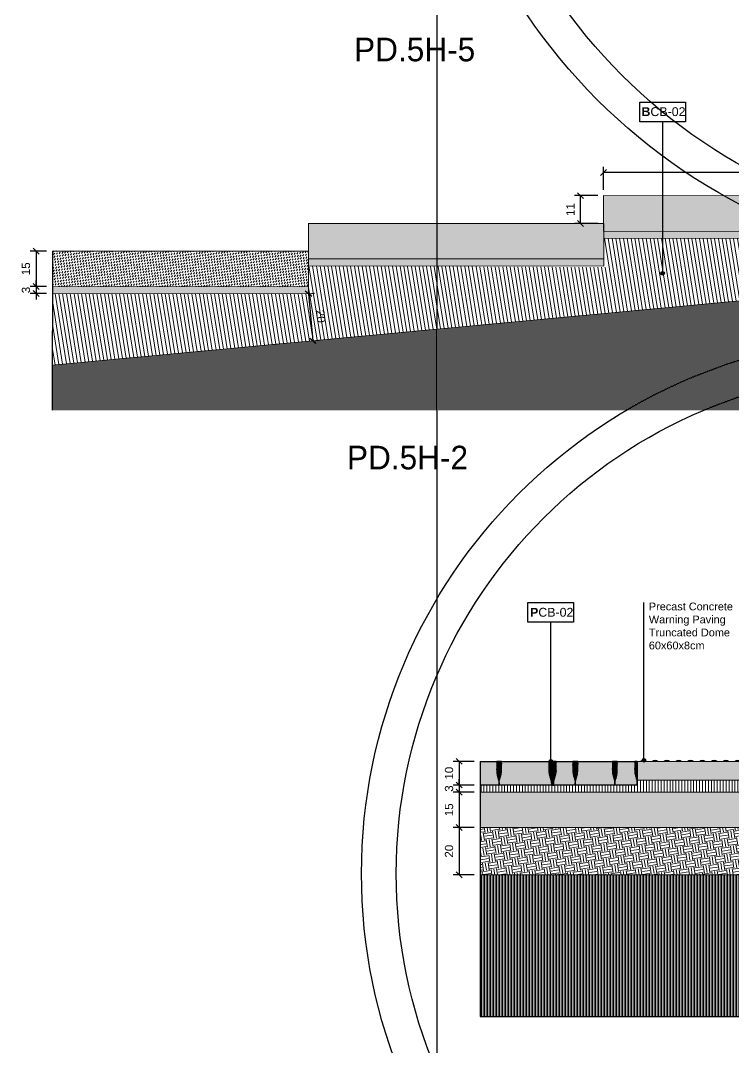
# Model space of a CAD drawing. Header units: metres. Extents: x -325 to 301, y -147 to 149.
# Drawn here: x 60.47 to 63.489, y 46.144 to 50.491 of the extents above; entities that cross this region are included whole.
import ezdxf

# ---------------------------------------------------------------- set-up
doc = ezdxf.new("R2010")
doc.units = ezdxf.units.M
doc.layers.get('Defpoints').update_dxf_attribs({"lineweight": 13})
for name, color, linetype, plot in [('-aux', 50, 'Continuous', False), ('-AUX-QAD', 5, 'Continuous', False), ('-AUX_MON', 3, 'Continuous', False)]:
    doc.layers.add(name, color=color, linetype=linetype, plot=plot)
for name, color, linetype, true_color in [('0-TX-1_25', 7, 'Continuous', 0x3f4f7f), ('3-TR-paviment fort', 7, 'Continuous', 0xd1d1d1), ('EIT_3 TR sorra', 7, 'Continuous', 0xd8ceb0)]:
    doc.layers.add(name, color=color, linetype=linetype, true_color=true_color)
for name, color, linetype, lineweight, true_color in [('03-TR-Paviment_05_Open Joint Precast Pavements', 7, 'Continuous', 5, 0xb3b3b3), ('03-TR-Paviment_08_Natural Stone Bleachers', 7, 'Continuous', 5, 0xafad9d), ('3-TR sorra granitica', 7, 'Continuous', 0, 0xf2dac9), ('3-TR tot_u', 7, 'Continuous', 5, 0x787878)]:
    doc.layers.add(name, color=color, linetype=linetype, lineweight=lineweight, true_color=true_color)
for name, color, linetype, lineweight in [('1-CM', 7, 'Continuous', 0), ('3-TR Formigó', 252, 'Continuous', 0), ('3-TR Seleccionat', 44, 'Continuous', 0), ('3-TR Tot-u', 37, 'Continuous', 0)]:
    doc.layers.add(name, color=color, linetype=linetype, lineweight=lineweight)
for name, color, linetype in [('1-L- kodolé', 7, 'Continuous'), ('1-SECCIÓ', 1, 'Continuous'), ('A-KEYPLAN_HATCH', 7, 'Continuous'), ('A_TEXT_2', 7, 'Continuous')]:
    doc.layers.add(name, color=color, linetype=linetype)
doc.styles.get("Standard").update_dxf_attribs({"font": 'arial.ttf'})
doc.styles.add('x-llegenda materials$0$ENGRAVERS', font='TT0586M.TTF')
doc.dimstyles.new('ISO-25', dxfattribs={"dimtxt": 0.1, "dimasz": 0.1, "dimexe": 0.1, "dimexo": 0.1, "dimgap": 0.1, "dimtad": 1, "dimdec": 0, "dimlfac": 100, "dimzin": 9, "dimtxsty": 'Standard', "dimblk": 'OBLIQUE', "dimcen": 0.1, "dimadec": 0, "dimazin": 0, "dimtfac": 1, "dimtdec": 0, "dimtmove": 0, "dimatfit": 3, "dimldrblk": 'OBLIQUE', "dimfxl": 1, "dimarcsym": 0})
pattern_1 = [(44.4325457, (36.2061136, -22.9618453), (0.00187572522, 0.00661871837), [0.0085328125, -0.0017065625, 0, -0.0017065625])]
pattern_2 = [(44.4325457, (36.2026128, -22.9618453), (0.00187572522, 0.00661871837), [0.0085328125, -0.0017065625, 0, -0.0017065625])]

# ---------------------------------------------------------------- blocks, each defined once
blk = doc.blocks.new('_Oblique')
at = {"color": 0, "lineweight": -2}
blk.add_line((-0.5, -0.5), (0.5, 0.5), dxfattribs=at)
blk = doc.blocks.new('*D110')
at = {"layer": '0-TX-1_25', "color": 0, "lineweight": -2, "transparency": 16777216}
for p, q in [((62.3914, 47.355), (62.3025, 47.355)), ((62.3275, 47.355), (62.3275, 47.255)), ((62.3914, 47.255), (62.3025, 47.255))]:
    blk.add_line(p, q, dxfattribs=at)
at = {"layer": 'Defpoints', "color": 0, "transparency": 16777216}
for p in [(62.4164, 47.355), (62.3275, 47.255), (62.4164, 47.255)]:
    blk.add_point(p, dxfattribs=at)
at = {"layer": '0-TX-1_25', "color": 0, "lineweight": -2, "transparency": 16777216, "xscale": 0.025, "yscale": 0.025, "zscale": 0.025}
for p, rotation in [((62.3275, 47.355), 90), ((62.3275, 47.255), 270)]:
    blk.add_blockref('_Oblique', p, dxfattribs=dict(at, rotation=rotation))
at = {"layer": '0-TX-1_25', "color": 0, "transparency": 16777216, "insert": (62.2846, 47.305), "char_height": 0.035, "attachment_point": 5, "rotation": 90}
blk.add_mtext('10', dxfattribs=at)
blk = doc.blocks.new('*D111')
at = {"layer": '0-TX-1_25', "color": 0, "lineweight": -2, "transparency": 16777216}
for p, q in [((62.3914, 47.255), (62.3025, 47.255)), ((62.3275, 47.255), (62.3275, 47.28)), ((62.3275, 47.255), (62.3275, 47.225)), ((62.3914, 47.225), (62.3025, 47.225)), ((62.3275, 47.225), (62.3275, 47.2))]:
    blk.add_line(p, q, dxfattribs=at)
at = {"layer": 'Defpoints', "color": 0, "transparency": 16777216}
for p in [(62.4164, 47.255), (62.3275, 47.225), (62.4164, 47.225)]:
    blk.add_point(p, dxfattribs=at)
at = {"layer": '0-TX-1_25', "color": 0, "lineweight": -2, "transparency": 16777216, "xscale": 0.025, "yscale": 0.025, "zscale": 0.025}
for p, rotation in [((62.3275, 47.255), 270), ((62.3275, 47.225), 90)]:
    blk.add_blockref('_Oblique', p, dxfattribs=dict(at, rotation=rotation))
at = {"layer": '0-TX-1_25', "color": 0, "transparency": 16777216, "insert": (62.2846, 47.24), "char_height": 0.035, "attachment_point": 5, "rotation": 90}
blk.add_mtext('3', dxfattribs=at)
blk = doc.blocks.new('*D112')
at = {"layer": '0-TX-1_25', "color": 0, "lineweight": -2, "transparency": 16777216}
for p, q in [((62.3914, 47.225), (62.3025, 47.225)), ((62.3275, 47.225), (62.3275, 47.075)), ((62.3914, 47.075), (62.3025, 47.075))]:
    blk.add_line(p, q, dxfattribs=at)
at = {"layer": 'Defpoints', "color": 0, "transparency": 16777216}
for p in [(62.4164, 47.225), (62.3275, 47.075), (62.4164, 47.075)]:
    blk.add_point(p, dxfattribs=at)
at = {"layer": '0-TX-1_25', "color": 0, "lineweight": -2, "transparency": 16777216, "xscale": 0.025, "yscale": 0.025, "zscale": 0.025}
for p, rotation in [((62.3275, 47.225), 90), ((62.3275, 47.075), 270)]:
    blk.add_blockref('_Oblique', p, dxfattribs=dict(at, rotation=rotation))
at = {"layer": '0-TX-1_25', "color": 0, "transparency": 16777216, "insert": (62.2846, 47.15), "char_height": 0.035, "attachment_point": 5, "rotation": 90}
blk.add_mtext('15', dxfattribs=at)
blk = doc.blocks.new('*D113')
at = {"layer": '0-TX-1_25', "color": 0, "lineweight": -2, "transparency": 16777216}
for p, q in [((62.3913, 47.075), (62.3025, 47.075)), ((62.3275, 47.075), (62.3275, 46.875)), ((62.3914, 46.875), (62.3025, 46.875))]:
    blk.add_line(p, q, dxfattribs=at)
at = {"layer": 'Defpoints', "color": 0, "transparency": 16777216}
for p in [(62.4163, 47.075), (62.3275, 46.875), (62.4164, 46.875)]:
    blk.add_point(p, dxfattribs=at)
at = {"layer": '0-TX-1_25', "color": 0, "lineweight": -2, "transparency": 16777216, "xscale": 0.025, "yscale": 0.025, "zscale": 0.025}
for p, rotation in [((62.3275, 47.075), 90), ((62.3275, 46.875), 270)]:
    blk.add_blockref('_Oblique', p, dxfattribs=dict(at, rotation=rotation))
at = {"layer": '0-TX-1_25', "color": 0, "transparency": 16777216, "insert": (62.2846, 46.975), "char_height": 0.035, "attachment_point": 5, "rotation": 90}
blk.add_mtext('20', dxfattribs=at)
blk = doc.blocks.new('POINT')
at = {"layer": '0-TX-1_25'}
h = blk.add_hatch(dxfattribs=at)
h.set_pattern_fill('ANGLE', color=256)
h.set_pattern_definition([(0, (-83.747, -12.726), (0, 6.985), [5.08, -1.905]), (90, (-83.747, -12.726), (-6.985, 4e-16), [5.08, -1.905])])
edge = h.paths.add_edge_path()
edge.add_arc((0, 0), 0.0075, 0, 360)
h = blk.add_hatch(color=256, dxfattribs=at)
h.dxf.hatch_style = 1
edge = h.paths.add_edge_path()
edge.add_arc((0, 0), 0.0075, 0, 360)
blk.add_circle((0, 0), 0.0075, dxfattribs=at)
blk = doc.blocks.new('*U1805')
at = {"layer": '3-TR-paviment fort'}
blk.add_hatch(color=256, dxfattribs=at).paths.add_polyline_path([(0.025, 0), (0.05, 0, 0.4)])
blk.add_lwpolyline([(0.025, 0), (0.05, 0)])
blk.add_arc((0.0375, -0.013125), 0.018125, 46.397181, 133.602819)
blk = doc.blocks.new('*U1806')
at = {"color": 0, "linetype": 'ByBlock', "lineweight": -2, "transparency": 16777216}
for p in [(0, 0.08), (0.05, 0.08), (0.1, 0.08), (0.15, 0.08), (0.2, 0.08), (0.25, 0.08), (0.3, 0.08), (0.35, 0.08), (0.4, 0.08), (0.45, 0.08), (0.5, 0.08), (0.55, 0.08)]:
    blk.add_blockref('*U1805', p, dxfattribs=at)
blk = doc.blocks.new('Warning Surface 600x600x80')
at = {"layer": '3-TR-paviment fort'}
blk.add_hatch(color=256, dxfattribs=at).paths.add_polyline_path([(0, 0.08), (0.6, 0.08), (0.6, 0), (0.0002, 0.0006)])
blk.add_lwpolyline([(0, 0.08), (0.6, 0.08)])
at = {"layer": '1-CM'}
blk.add_lwpolyline([(0.6, 0.08), (0, 0.08), (0, 0), (0.6, 0)], close=True, dxfattribs=at)
blk.add_blockref('*U1806', (-0.0125, 0))
blk = doc.blocks.new('hatch keyplan 2')
at = {"layer": 'A-KEYPLAN_HATCH'}
blk.add_lwpolyline([(0, 0.00548), (0.01287, 0.00548), (0.01287, 0), (0, 0)], close=True, dxfattribs=at)
blk = doc.blocks.new('hatch keyplan')
at = {"layer": 'A-KEYPLAN_HATCH'}
blk.add_blockref('hatch keyplan 2', (1.43058, 0.85215), dxfattribs=at)
blk = doc.blocks.new('PCB03')
at = {"layer": 'A-KEYPLAN_HATCH'}
blk.add_blockref('hatch keyplan', (-1.42958, -0.85215), dxfattribs=at)
at = {"layer": 'A_TEXT_2', "insert": (0.0002, 0.00399), "char_height": 0.0025, "attachment_point": 1}
blk.add_mtext_dynamic_manual_height_columns('\\pi0.00139;{\\fArial|b1|i0|c0|p34;P}CB-02', width=0.0145619, gutter_width=0.015, heights=[0], dxfattribs=at)
blk = doc.blocks.new('*D1836')
at = {"layer": '0-TX-1_25', "color": 0, "lineweight": -2, "transparency": 16777216}
for p, q in [((62.9388, 49.7744), (62.9388, 49.8721)), ((64.1888, 49.7737), (64.1888, 49.8721)), ((64.1888, 49.8471), (62.9388, 49.8471))]:
    blk.add_line(p, q, dxfattribs=at)
at = {"layer": 'Defpoints', "color": 0, "transparency": 16777216}
for p in [(62.9388, 49.8471), (62.9388, 49.7494), (64.1888, 49.7487)]:
    blk.add_point(p, dxfattribs=at)
at = {"layer": '0-TX-1_25', "color": 0, "lineweight": -2, "transparency": 16777216, "xscale": 0.025, "yscale": 0.025, "zscale": 0.025, "rotation": 180}
blk.add_blockref('_Oblique', (62.9388, 49.8471), dxfattribs=at)
at = {"layer": '0-TX-1_25', "color": 0, "lineweight": -2, "transparency": 16777216, "xscale": 0.025, "yscale": 0.025, "zscale": 0.025}
blk.add_blockref('_Oblique', (64.1888, 49.8471), dxfattribs=at)
at = {"layer": '0-TX-1_25', "color": 0, "transparency": 16777216, "insert": (63.5638, 49.8899), "char_height": 0.035, "attachment_point": 5}
blk.add_mtext('125', dxfattribs=at)
blk = doc.blocks.new('*D1837')
at = {"layer": '0-TX-1_25', "color": 0, "lineweight": -2, "transparency": 16777216}
for p, q in [((62.9139, 49.7494), (62.8159, 49.7494)), ((62.8409, 49.6314), (62.8409, 49.7494)), ((62.9138, 49.6314), (62.8159, 49.6314))]:
    blk.add_line(p, q, dxfattribs=at)
at = {"layer": 'Defpoints', "color": 0, "transparency": 16777216}
for p in [(62.8409, 49.7494), (62.9389, 49.7494), (62.9388, 49.6314)]:
    blk.add_point(p, dxfattribs=at)
at = {"layer": '0-TX-1_25', "color": 0, "lineweight": -2, "transparency": 16777216, "xscale": 0.025, "yscale": 0.025, "zscale": 0.025}
for p, rotation in [((62.8409, 49.7494), 90), ((62.8409, 49.6314), 270)]:
    blk.add_blockref('_Oblique', p, dxfattribs=dict(at, rotation=rotation))
at = {"layer": '0-TX-1_25', "color": 0, "transparency": 16777216, "insert": (62.7983, 49.6904), "char_height": 0.035, "attachment_point": 5, "rotation": 90}
blk.add_mtext('11', dxfattribs=at)
blk = doc.blocks.new('B-CB02')
at = {"layer": 'A-KEYPLAN_HATCH'}
blk.add_blockref('hatch keyplan', (-1.43058, -0.85215), dxfattribs=at)
at = {"layer": 'A_TEXT_2', "insert": (-0.0008, 0.00409), "char_height": 0.0025, "attachment_point": 1}
blk.add_mtext_dynamic_manual_height_columns('\\pi0.00129;{\\fArial|b1|i0|c0|p34;B}CB-02', width=0.0145619, gutter_width=0.015, heights=[0], dxfattribs=at)
blk = doc.blocks.new('*D1838')
at = {"layer": '0-TX-1_25', "color": 0, "lineweight": -2, "transparency": 16777216}
for p, q in [((60.5802, 49.5149), (60.5112, 49.5149)), ((60.5362, 49.5149), (60.5362, 49.365)), ((60.5802, 49.365), (60.5112, 49.365))]:
    blk.add_line(p, q, dxfattribs=at)
at = {"layer": 'Defpoints', "color": 0, "transparency": 16777216}
for p in [(60.6052, 49.5149), (60.5362, 49.365), (60.6052, 49.365)]:
    blk.add_point(p, dxfattribs=at)
at = {"layer": '0-TX-1_25', "color": 0, "lineweight": -2, "transparency": 16777216, "xscale": 0.025, "yscale": 0.025, "zscale": 0.025}
for p, rotation in [((60.5362, 49.5149), 90), ((60.5362, 49.365), 270)]:
    blk.add_blockref('_Oblique', p, dxfattribs=dict(at, rotation=rotation))
at = {"layer": '0-TX-1_25', "color": 0, "transparency": 16777216, "insert": (60.4933, 49.4399), "char_height": 0.035, "attachment_point": 5, "rotation": 90}
blk.add_mtext('15', dxfattribs=at)
blk = doc.blocks.new('*D1839')
at = {"layer": '0-TX-1_25', "color": 0, "lineweight": -2, "transparency": 16777216}
for p, q in [((60.5362, 49.365), (60.5362, 49.39)), ((60.5801, 49.365), (60.5112, 49.365)), ((60.5801, 49.3349), (60.5112, 49.3349)), ((60.5362, 49.365), (60.5362, 49.3349)), ((60.5362, 49.3349), (60.5362, 49.3099))]:
    blk.add_line(p, q, dxfattribs=at)
at = {"layer": 'Defpoints', "color": 0, "transparency": 16777216}
for p in [(60.5362, 49.3349), (60.6051, 49.365), (60.6051, 49.3349)]:
    blk.add_point(p, dxfattribs=at)
at = {"layer": '0-TX-1_25', "color": 0, "lineweight": -2, "transparency": 16777216, "xscale": 0.025, "yscale": 0.025, "zscale": 0.025}
for p, rotation in [((60.5362, 49.365), 270), ((60.5362, 49.3349), 90)]:
    blk.add_blockref('_Oblique', p, dxfattribs=dict(at, rotation=rotation))
at = {"layer": '0-TX-1_25', "color": 0, "transparency": 16777216, "insert": (60.4933, 49.3499), "char_height": 0.035, "attachment_point": 5, "rotation": 90}
blk.add_mtext('3', dxfattribs=at)
blk = doc.blocks.new('*D1840')
at = {"layer": '0-TX-1_25', "color": 0, "lineweight": -2, "transparency": 16777216}
for p, q in [((61.6895, 49.3342), (61.7144, 49.3365)), ((61.6895, 49.3342), (61.7081, 49.1354)), ((61.7081, 49.1354), (61.733, 49.1377))]:
    blk.add_line(p, q, dxfattribs=at)
at = {"layer": 'Defpoints', "color": 0, "transparency": 16777216}
for p in [(61.6895, 49.3342), (61.7081, 49.1354), (61.7081, 49.1354)]:
    blk.add_point(p, dxfattribs=at)
at = {"layer": '0-TX-1_25', "color": 0, "lineweight": -2, "transparency": 16777216, "xscale": 0.025, "yscale": 0.025, "zscale": 0.025}
for p, rotation in [((61.6895, 49.3342), 95.3424236068961), ((61.7081, 49.1354), 275.3424236068961)]:
    blk.add_blockref('_Oblique', p, dxfattribs=dict(at, rotation=rotation))
at = {"layer": '0-TX-1_25', "color": 0, "transparency": 16777216, "insert": (61.7415, 49.2388), "char_height": 0.035, "attachment_point": 5, "rotation": 275.3424}
blk.add_mtext('20', dxfattribs=at)
blk = doc.blocks.new('*D2911')
at = {"layer": '0-TX-1_25', "color": 0, "lineweight": -2, "transparency": 16777216}
blk.add_arc((62.1992, 46.2756), 2.9719, 0, 18.0107, dxfattribs=at)
at = {"layer": 'Defpoints', "color": 0, "transparency": 16777216}
for p in [(65.4164, 47.3216), (64.1817, 46.9202), (65.1549, 46.5864), (62.4164, 46.2756), (65.4164, 46.2756)]:
    blk.add_point(p, dxfattribs=at)
at = {"layer": '0-TX-1_25', "color": 0, "lineweight": -2, "transparency": 16777216, "xscale": 0.025, "yscale": 0.025, "zscale": 0.025}
for p, rotation in [((65.0255, 47.1945), 108.0107112176412), ((65.1712, 46.2756), 270.0000000000001)]:
    blk.add_blockref('_Oblique', p, dxfattribs=dict(at, rotation=rotation))
at = {"layer": '0-TX-1_25', "color": 0, "transparency": 16777216, "insert": (65.1769, 46.7475), "char_height": 0.035, "attachment_point": 5, "rotation": 279.0054}
blk.add_mtext('18°', dxfattribs=at)

msp = doc.modelspace()

# ---------------------------------------------------------------- hatches: boundary and pattern name
at = {"layer": '03-TR-Paviment_05_Open Joint Precast Pavements'}
h = msp.add_hatch(color=256, dxfattribs=at)
h.dxf.hatch_style = 1
edge = h.paths.add_edge_path()
edge.add_line((62.4164, 47.355), (62.4164, 47.255))
edge.add_line((62.4164, 47.255), (62.4963, 47.255))
edge.add_line((62.4963, 47.255), (62.4963, 47.2632))
edge.add_arc((62.4479, 47.2632), 0.0484, 360, 375.999)
edge.add_line((62.4945, 47.2766), (62.4885, 47.2973))
edge.add_arc((62.5434, 47.313), 0.0571, 180, 195.999, ccw=False)
edge.add_line((62.4863, 47.313), (62.4863, 47.3542))
edge.add_line((62.4863, 47.3542), (62.4855, 47.3542))
edge.add_line((62.4855, 47.3542), (62.4855, 47.355))
edge.add_line((62.4855, 47.355), (62.4164, 47.355))
h = msp.add_hatch(color=256, dxfattribs=at)
h.dxf.hatch_style = 1
edge = h.paths.add_edge_path()
edge.add_line((62.4963, 47.255), (62.4963, 47.2632))
edge.add_arc((62.5447, 47.2632), 0.0484, 164.001, 180, ccw=False)
edge.add_line((62.4982, 47.2766), (62.5042, 47.2973))
edge.add_arc((62.4492, 47.313), 0.0571, 344.001, 360)
edge.add_line((62.5064, 47.313), (62.5064, 47.3542))
edge.add_line((62.5064, 47.3542), (62.5072, 47.3542))
edge.add_line((62.5072, 47.3542), (62.5072, 47.355))
edge.add_line((62.5072, 47.355), (62.7067, 47.355))
edge.add_line((62.7067, 47.355), (62.7067, 47.3542))
edge.add_line((62.7067, 47.3542), (62.7075, 47.3542))
edge.add_line((62.7075, 47.3542), (62.7075, 47.313))
edge.add_arc((62.7647, 47.313), 0.0571, 180, 195.999)
edge.add_line((62.7097, 47.2973), (62.7157, 47.2766))
edge.add_arc((62.6692, 47.2632), 0.0484, 0, 15.999, ccw=False)
edge.add_line((62.7176, 47.2632), (62.7176, 47.255))
edge.add_line((62.7176, 47.255), (62.4963, 47.255))
h = msp.add_hatch(color=256, dxfattribs=at)
h.dxf.hatch_style = 1
edge = h.paths.add_edge_path()
edge.add_line((62.7241, 47.255), (62.7241, 47.2632))
edge.add_arc((62.7725, 47.2632), 0.0484, 164.001, 180, ccw=False)
edge.add_line((62.7259, 47.2766), (62.7319, 47.2973))
edge.add_arc((62.677, 47.313), 0.0571, 344.001, 360)
edge.add_line((62.7341, 47.313), (62.7341, 47.3542))
edge.add_line((62.7341, 47.3542), (62.7349, 47.3542))
edge.add_line((62.7349, 47.3542), (62.7349, 47.355))
edge.add_line((62.7349, 47.355), (62.8082, 47.355))
edge.add_line((62.8082, 47.355), (62.8082, 47.3542))
edge.add_line((62.8082, 47.3542), (62.809, 47.3542))
edge.add_line((62.809, 47.3542), (62.809, 47.313))
edge.add_arc((62.8661, 47.313), 0.0571, 180, 195.999)
edge.add_line((62.8112, 47.2973), (62.8172, 47.2766))
edge.add_arc((62.7706, 47.2632), 0.0484, 0, 15.999, ccw=False)
edge.add_line((62.819, 47.2632), (62.819, 47.255))
edge.add_line((62.819, 47.255), (62.7241, 47.255))
h = msp.add_hatch(color=256, dxfattribs=at)
h.dxf.hatch_style = 1
edge = h.paths.add_edge_path()
edge.add_line((62.819, 47.255), (62.819, 47.2632))
edge.add_arc((62.8674, 47.2632), 0.0484, 164.001, 180, ccw=False)
edge.add_line((62.8209, 47.2766), (62.8269, 47.2973))
edge.add_arc((62.7719, 47.313), 0.0571, 344.001, 360)
edge.add_line((62.8291, 47.313), (62.8291, 47.3542))
edge.add_line((62.8291, 47.3542), (62.8299, 47.3542))
edge.add_line((62.8299, 47.3542), (62.8299, 47.355))
edge.add_line((62.8299, 47.355), (62.9757, 47.355))
edge.add_line((62.9757, 47.355), (62.9757, 47.3542))
edge.add_line((62.9757, 47.3542), (62.9765, 47.3542))
edge.add_line((62.9765, 47.3542), (62.9765, 47.313))
edge.add_arc((63.0336, 47.313), 0.0571, 180, 195.999)
edge.add_line((62.9787, 47.2973), (62.9846, 47.2766))
edge.add_arc((62.9381, 47.2632), 0.0484, 0, 15.999, ccw=False)
edge.add_line((62.9865, 47.2632), (62.9865, 47.255))
edge.add_line((62.9865, 47.255), (62.819, 47.255))
h = msp.add_hatch(color=256, dxfattribs=at)
h.dxf.hatch_style = 1
edge = h.paths.add_edge_path()
edge.add_line((62.9865, 47.255), (62.9865, 47.2632))
edge.add_arc((63.0349, 47.2632), 0.0484, 164.001, 180, ccw=False)
edge.add_line((62.9884, 47.2766), (62.9943, 47.2973))
edge.add_arc((62.9394, 47.313), 0.0571, 344.001, 360)
edge.add_line((62.9966, 47.313), (62.9966, 47.3542))
edge.add_line((62.9966, 47.3542), (62.9974, 47.3542))
edge.add_line((62.9974, 47.3542), (62.9974, 47.355))
edge.add_line((62.9974, 47.355), (63.0707, 47.355))
edge.add_line((63.0707, 47.355), (63.0707, 47.3542))
edge.add_line((63.0707, 47.3542), (63.0714, 47.3542))
edge.add_line((63.0714, 47.3542), (63.0714, 47.313))
edge.add_arc((63.1286, 47.313), 0.0571, 180, 195.999)
edge.add_line((63.0737, 47.2973), (63.0796, 47.2766))
edge.add_arc((63.0331, 47.2632), 0.0484, 0, 15.999, ccw=False)
edge.add_line((63.0815, 47.2632), (63.0815, 47.255))
edge.add_line((63.0815, 47.255), (62.9865, 47.255))
at = {"layer": '03-TR-Paviment_08_Natural Stone Bleachers'}
h = msp.add_hatch(dxfattribs=at)
h.set_pattern_fill('DASH', color=256, scale=0.002611, angle=232.9941, style=0, double=1)
h.set_pattern_definition([(232.994051, (-88.9253995, -75.419237), (0.00163032692, -0.01160912496), [0.0082894435, -0.0082894435])])
h.paths.add_polyline_path([(64.1887, 49.5981), (64.1881, 49.7484), (62.9389, 49.7497), (62.939, 49.599)])
h = msp.add_hatch(dxfattribs=at)
h.set_pattern_fill('DASH', color=256, scale=0.002611, angle=232.9941, style=0, double=1)
h.set_pattern_definition([(232.994051, (-90.174652, -75.53606), (0.00163032692, -0.01160912496), [0.0082894435, -0.0082894435])])
h.paths.add_polyline_path([(62.9395, 49.4813), (62.9388, 49.6316), (61.6896, 49.6328), (61.6898, 49.4821)])
h = msp.add_hatch(dxfattribs=at)
h.set_pattern_fill('DASH', color=256, scale=0.002611, angle=232.9941, style=0, double=1)
h.set_pattern_definition([(232.994051, (-91.423904, -75.653302), (0.00163032692, -0.01160912496), [0.0082894435, -0.0082894435])])
h.paths.add_polyline_path([(60.6052, 49.5154), (60.6051, 49.3648), (61.6902, 49.364), (61.6896, 49.5143)])
at = {"layer": '3-TR Formigó'}
h = msp.add_hatch(dxfattribs=at)
h.set_pattern_fill('ANSI31', color=256, scale=0.005, angle=-125.8248, style=0)
h.set_pattern_definition([(279.175244, (-0.9, 0), (0.0156718834, 0.0025313427), [])])
h.paths.add_polyline_path([(60.6051, 49.3349), (60.6049, 49.0323), (63.8478, 49.3355), (64.188, 49.3355), (64.188, 48.9855), (65.4397, 48.9855), (65.4398, 49.6855), (64.1888, 49.6858), (64.1887, 49.5683), (62.9395, 49.569), (62.9464, 49.4465), (61.6895, 49.4521), (61.6895, 49.3342)])
at = {"layer": '3-TR Seleccionat'}
h = msp.add_hatch(dxfattribs=at)
h.set_pattern_fill('ANSI31', color=256, scale=0.002, angle=45, style=0)
h.set_pattern_definition([(90, (60.412147, 58.443207), (-0.00635, 1e-18), [])])
h.paths.add_polyline_path([(67.6034, 49.3859), (65.4397, 49.3859), (65.4397, 48.9855), (64.188, 48.9855), (64.188, 49.3355), (63.8478, 49.3355), (60.6049, 49.0323), (60.6048, 48.8409), (67.6034, 48.8409)])
h = msp.add_hatch(dxfattribs=at)
h.set_pattern_fill('ANSI31', color=256, scale=0.002, angle=225, style=0)
h.set_pattern_definition([(270, (-136.402829, -0.4583295), (0.00635, -2e-18), [])])
h.paths.add_polyline_path([(65.4164, 47.3216), (64.1817, 46.9202), (64.1817, 46.3789), (63.681, 46.3789), (63.6824, 46.8749), (62.4194, 46.8749), (62.4164, 46.2756), (65.4164, 46.275)])
at = {"layer": '3-TR sorra granitica'}
h = msp.add_hatch(dxfattribs=at)
h.set_pattern_fill('LINE', color=256, scale=0.1, angle=54.3535, style=0)
h.set_pattern_definition([(90, (90.194918, 255.410664), (-0.0125, -5e-12), [])])
h.paths.add_polyline_path([(63.6828, 47.2678), (63.6786, 47.225), (62.4163, 47.225), (62.4163, 47.255), (63.0815, 47.255), (63.0817, 47.275), (63.6817, 47.275)])
at = {"layer": '3-TR Tot-u'}
h = msp.add_hatch(dxfattribs=at)
h.set_pattern_fill('EARTH', color=256, scale=0.005, angle=-80.8248)
h.set_pattern_definition([(279.175244, (-5.582775, -5.324393), (0.036406452, -0.026281081), [0.03175, -0.03175]), (279.175244, (-5.57102, -5.322495), (0.036406452, -0.026281081), [0.03175, -0.03175]), (279.175244, (-5.559267, -5.320596), (0.036406452, -0.026281081), [0.03175, -0.03175]), (9.175244, (-5.554716, -5.32388), (0.026281081, 0.036406452), [0.03175, -0.03175]), (9.175244, (-5.552817, -5.335635), (0.026281081, 0.036406452), [0.03175, -0.03175]), (9.175244, (-5.55092, -5.34739), (0.026281081, 0.036406452), [0.03175, -0.03175])])
h.paths.add_polyline_path([(62.4195, 47.0749), (63.6817, 47.0749), (63.6817, 46.8749), (62.4164, 46.8749)])
at = {"layer": '3-TR tot_u'}
h = msp.add_hatch(dxfattribs=at)
h.set_pattern_fill('AR-CONC', color=256, scale=0.0002, angle=90.2664)
h.set_pattern_definition([(140.2664143104, (269984.931893, -738410.630217), (0.0030183585511, 0.0364513625844), [0.00381, -0.04191]), (85.2664143104, (269984.931893, -738410.630217), (-0.0381781810675, -0.0072262829332), [0.003048, -0.033528116834]), (190.7178590104, (269984.932144, -738410.62718), (-0.0351598209585, 0.0292250795622), [0.00323800176, -0.03561804892]), (136.4506143104, (269984.921733, -738410.630265), (0.0081562825582, 0.0542543196878), [0.005715, -0.062865]), (186.9019719204, (269984.922413, -738410.625743), (-0.049705465848, 0.047250217616), [0.004857004628, -0.053427121632]), (81.45056548, (269984.921733, -738410.630265), (-0.0497054658455, 0.0472502176188), [0.004571993414, -0.050291946384]), (111.2664143104, (269984.92425, -738410.625173), (0.0203118235131, 0.0304176527954), [0.00381, -0.04191]), (56.2664143104, (269984.92425, -738410.625173), (-0.0368946682902, 0.0121889849718), [0.003048, -0.033528]), (161.7178593104, (269984.925942, -738410.622638), (-0.016582844967, 0.0426066376987), [0.00323800176, -0.03561798752]), (127.7664143104, (269984.931893, -738410.630217), (-0.0169136972324, 0.00053908133522), [0, -0.0331216, 0, -0.034036, 0, -0.033655]), (97.7664143104, (269984.931893, -738410.630217), (-0.02009803784808, 0.0132706243038), [0, -0.0194056, 0, -0.0323596, 0, -0.012827]), (57.7664143104, (269984.931946, -738410.641546), (0.00101964285024, 0.02712315336895), [0, -0.0127, 0, -0.039624, 0, -0.052578]), (47.7664143104, (269984.93197, -738410.646626), (-0.0052229971542, 0.0296018704426), [0, -0.01651, 0, -0.0263144, 0, -0.037338])])
h.paths.add_polyline_path([(63.6785, 47.2238), (63.6817, 47.0749), (62.4164, 47.0749), (62.4163, 47.225)])
at = {"layer": 'EIT_3 TR sorra'}
h = msp.add_hatch(dxfattribs=at)
h.set_pattern_fill('ANSI36', color=256, scale=0.002552, angle=-0.5675, style=0, double=1)
h.set_pattern_definition([(44.43255, (60.264434, 53.6439675), (0.004452031, 0.015709518), [0.020252618, -0.004050524, 0, -0.004050524])])
h.paths.add_polyline_path([(64.1888, 49.5683), (64.1887, 49.5983), (62.9388, 49.599), (62.9385, 49.569)])
h = msp.add_hatch(dxfattribs=at)
h.set_pattern_fill('ANSI36', color=256, scale=0.002552, angle=-0.5675, style=0, double=1)
h.set_pattern_definition([(44.43255, (59.0151815, 53.527145), (0.004452031, 0.015709518), [0.020252618, -0.004050524, 0, -0.004050524])])
h.paths.add_polyline_path([(62.9395, 49.4514), (62.9395, 49.4814), (61.6895, 49.4822), (61.6892, 49.4522)])
h = msp.add_hatch(dxfattribs=at)
h.set_pattern_fill('ANSI36', color=256, scale=0.002552, angle=-0.5675, style=0, double=1)
h.set_pattern_definition([(44.43255, (57.765929, 53.409902), (0.004452031, 0.015709518), [0.020252618, -0.004050524, 0, -0.004050524])])
h.paths.add_polyline_path([(60.6051, 49.3649), (60.6051, 49.3349), (61.6903, 49.3342), (61.6902, 49.3642)])
h = msp.add_hatch(dxfattribs=at)
h.set_pattern_fill('ANSI36', color=256, scale=0.001075, angle=-0.5675, style=0, double=1)
h.set_pattern_definition(pattern_1)
edge = h.paths.add_edge_path()
edge.add_line((62.4963, 47.255), (62.4963, 47.2632))
edge.add_arc((62.5447, 47.2632), 0.0484, 164.001, 180, ccw=False)
edge.add_line((62.4982, 47.2766), (62.5042, 47.2973))
edge.add_arc((62.4492, 47.313), 0.0571, 344.001, 360)
edge.add_line((62.5064, 47.313), (62.5064, 47.3542))
edge.add_line((62.5064, 47.3542), (62.4863, 47.3542))
edge.add_line((62.4863, 47.3542), (62.4863, 47.313))
edge.add_arc((62.5434, 47.313), 0.0571, 180, 195.999)
edge.add_line((62.4885, 47.2973), (62.4945, 47.2766))
edge.add_arc((62.4479, 47.2632), 0.0484, 0, 15.999, ccw=False)
edge.add_line((62.4963, 47.2632), (62.4963, 47.255))
h = msp.add_hatch(dxfattribs=at)
h.set_pattern_fill('ANSI36', color=256, scale=0.001075, angle=-0.5675, style=0, double=1)
h.set_pattern_definition(pattern_1)
edge = h.paths.add_edge_path()
edge.add_line((62.7176, 47.255), (62.7276, 47.255))
edge.add_line((62.7276, 47.255), (62.7276, 47.2632))
edge.add_arc((62.776, 47.2632), 0.0484, 164.001, 180, ccw=False)
edge.add_line((62.7294, 47.2766), (62.7354, 47.2973))
edge.add_arc((62.6805, 47.313), 0.0571, 344.001, 360)
edge.add_line((62.7376, 47.313), (62.7376, 47.3542))
edge.add_line((62.7376, 47.3542), (62.7075, 47.3542))
edge.add_line((62.7075, 47.3542), (62.7075, 47.313))
edge.add_arc((62.7647, 47.313), 0.0571, 180, 195.999)
edge.add_line((62.7097, 47.2973), (62.7157, 47.2766))
edge.add_arc((62.6692, 47.2632), 0.0484, 0, 15.999, ccw=False)
edge.add_line((62.7176, 47.2632), (62.7176, 47.255))
edge.add_line((62.7176, 47.255), (62.7276, 47.255))
h = msp.add_hatch(dxfattribs=at)
h.set_pattern_fill('ANSI36', color=256, scale=0.001075, angle=-0.5675, style=0, double=1)
h.set_pattern_definition(pattern_2)
edge = h.paths.add_edge_path()
edge.add_line((62.819, 47.255), (62.819, 47.2632))
edge.add_arc((62.8674, 47.2632), 0.0484, 164.001, 180, ccw=False)
edge.add_line((62.8209, 47.2766), (62.8269, 47.2973))
edge.add_arc((62.7719, 47.313), 0.0571, 344.001, 360)
edge.add_line((62.8291, 47.313), (62.8291, 47.3542))
edge.add_line((62.8291, 47.3542), (62.809, 47.3542))
edge.add_line((62.809, 47.3542), (62.809, 47.313))
edge.add_arc((62.8661, 47.313), 0.0571, 180, 195.999)
edge.add_line((62.8112, 47.2973), (62.8172, 47.2766))
edge.add_arc((62.7706, 47.2632), 0.0484, 0, 15.999, ccw=False)
edge.add_line((62.819, 47.2632), (62.819, 47.255))
h = msp.add_hatch(dxfattribs=at)
h.set_pattern_fill('ANSI36', color=256, scale=0.001075, angle=-0.5675, style=0, double=1)
h.set_pattern_definition(pattern_2)
edge = h.paths.add_edge_path()
edge.add_line((62.9865, 47.255), (62.9865, 47.2632))
edge.add_arc((63.0349, 47.2632), 0.0484, 164.001, 180, ccw=False)
edge.add_line((62.9884, 47.2766), (62.9943, 47.2973))
edge.add_arc((62.9394, 47.313), 0.0571, 344.001, 360)
edge.add_line((62.9966, 47.313), (62.9966, 47.3542))
edge.add_line((62.9966, 47.3542), (62.9765, 47.3542))
edge.add_line((62.9765, 47.3542), (62.9765, 47.313))
edge.add_arc((63.0336, 47.313), 0.0571, 180, 195.999)
edge.add_line((62.9787, 47.2973), (62.9846, 47.2766))
edge.add_arc((62.9381, 47.2632), 0.0484, 0, 15.999, ccw=False)
edge.add_line((62.9865, 47.2632), (62.9865, 47.255))
h = msp.add_hatch(dxfattribs=at)
h.set_pattern_fill('ANSI36', color=256, scale=0.001075, angle=-0.5675, style=0, double=1)
h.set_pattern_definition([(44.4325457, (36.297576, -22.9618453), (0.00187572522, 0.00661871837), [0.0085328125, -0.0017065625, 0, -0.0017065625])])
edge = h.paths.add_edge_path()
edge.add_line((63.0815, 47.255), (63.0815, 47.2632))
edge.add_arc((63.0224, 47.2707), 0.0595, 352.7483, 365.6197)
edge.add_line((63.0817, 47.2766), (63.0817, 47.2973))
edge.add_line((63.0817, 47.2973), (63.0817, 47.313))
edge.add_line((63.0817, 47.313), (63.0815, 47.3542))
edge.add_line((63.0815, 47.3542), (63.0714, 47.3542))
edge.add_line((63.0714, 47.3542), (63.0714, 47.313))
edge.add_arc((63.1286, 47.313), 0.0571, 180, 195.999)
edge.add_line((63.0737, 47.2973), (63.0796, 47.2766))
edge.add_arc((63.0331, 47.2632), 0.0484, 0, 15.999, ccw=False)
edge.add_line((63.0815, 47.2632), (63.0815, 47.255))

# ---------------------------------------------------------------- linework, layer by layer
at = {"layer": '-aux'}
for points in [[(62.2345, 3.4567), (62.2345, 133.4567)], [(62.4164, 46.2756), (65.4164, 46.2756)]]:
    msp.add_lwpolyline(points, dxfattribs=at)
for points in [[(62.4963, 47.255), (62.4963, 47.255), (62.4963, 47.2632, -0.069923), (62.4982, 47.2766), (62.5042, 47.2973, 0.069923), (62.5064, 47.313), (62.5064, 47.3542), (62.4863, 47.3542), (62.4863, 47.313, 0.069923), (62.4885, 47.2973), (62.4945, 47.2766, -0.069923), (62.4963, 47.2632), (62.4963, 47.255), (62.4963, 47.255)], [(62.7176, 47.255), (62.7276, 47.255), (62.7276, 47.2632, -0.069923), (62.7294, 47.2766), (62.7354, 47.2973, 0.069923), (62.7376, 47.313), (62.7376, 47.3542), (62.7075, 47.3542), (62.7075, 47.313, 0.069923), (62.7097, 47.2973), (62.7157, 47.2766, -0.069923), (62.7176, 47.2632), (62.7176, 47.255), (62.7276, 47.255)], [(62.819, 47.255), (62.819, 47.255), (62.819, 47.2632, -0.069923), (62.8209, 47.2766), (62.8269, 47.2973, 0.069923), (62.8291, 47.313), (62.8291, 47.3542), (62.809, 47.3542), (62.809, 47.313, 0.069923), (62.8112, 47.2973), (62.8172, 47.2766, -0.069923), (62.819, 47.2632), (62.819, 47.255), (62.819, 47.255)], [(62.9865, 47.255), (62.9865, 47.255), (62.9865, 47.2632, -0.069923), (62.9884, 47.2766), (62.9943, 47.2973, 0.069923), (62.9966, 47.313), (62.9966, 47.3542), (62.9765, 47.3542), (62.9765, 47.313, 0.069923), (62.9787, 47.2973), (62.9846, 47.2766, -0.069923), (62.9865, 47.2632), (62.9865, 47.255), (62.9865, 47.255)], [(63.0815, 47.255), (63.0815, 47.255), (63.0815, 47.2632, 0.056221), (63.0817, 47.2766), (63.0817, 47.2973), (63.0817, 47.313), (63.0815, 47.3542), (63.0714, 47.3542), (63.0714, 47.313, 0.069923), (63.0737, 47.2973), (63.0796, 47.2766, -0.069923), (63.0815, 47.2632), (63.0815, 47.255), (63.0815, 47.255)]]:
    msp.add_lwpolyline(points, format="xyb", dxfattribs=at)
at = {"layer": '-AUX-QAD'}
for radius in [2.4595, 2.3124]:
    msp.add_circle((64.6512, 51.8945), radius, dxfattribs=at)
at = {"layer": '-AUX_MON'}
for radius in [2.2751, 2.1279]:
    msp.add_circle((64.189, 46.88), radius, dxfattribs=at)
at = {"layer": '0-TX-1_25'}
for points in [[(63.1885, 50.0624), (63.1885, 49.4208)], [(63.1096, 47.355), (63.1096, 48.0271)], [(62.7152, 47.355), (62.7152, 47.9449)]]:
    msp.add_lwpolyline(points, dxfattribs=at)
at = {"layer": '1-CM'}
for p, q in [((63.6786, 47.225), (62.4163, 47.225)), ((62.4164, 47.0749), (63.6817, 47.0749)), ((62.4164, 46.8749), (63.6817, 46.8749))]:
    msp.add_line(p, q, dxfattribs=at)
for points in [[(64.1887, 49.5981), (62.939, 49.5992), (62.9388, 49.7494)], [(64.1888, 49.7487), (62.9388, 49.7494)], [(62.9395, 49.4813), (61.6898, 49.4824), (61.6896, 49.6326)], [(61.6896, 49.6322), (62.9388, 49.6314)], [(62.9388, 49.599), (64.188, 49.5983)], [(64.1887, 49.5981), (62.939, 49.5992)], [(62.9395, 49.6316), (62.9394, 49.4514)], [(62.9387, 49.569), (64.188, 49.5683)], [(60.6052, 49.5149), (61.6896, 49.5142)], [(61.6895, 49.3342), (61.6895, 49.5142)], [(61.6895, 49.4822), (62.9388, 49.4814)], [(62.9395, 49.4813), (61.6898, 49.4824)], [(61.6895, 49.4522), (62.9387, 49.4514)], [(63.8478, 49.3355), (60.6049, 49.0323)], [(61.6902, 49.364), (60.6051, 49.365)], [(61.6902, 49.364), (60.6051, 49.365)], [(60.6051, 49.3649), (61.6895, 49.3642)], [(60.6051, 49.3349), (61.6895, 49.3342)], [(63.6658, 47.225), (62.4163, 47.225), (62.4163, 47.255), (63.0815, 47.255), (63.0818, 47.275), (63.6817, 47.275)]]:
    msp.add_lwpolyline(points, dxfattribs=at)
at = {"layer": '1-L- kodolé'}
msp.add_lwpolyline([(62.4164, 47.355), (62.4855, 47.355), (62.4855, 47.3542), (62.4863, 47.3542), (62.4863, 47.313, 0.069923), (62.4885, 47.2973), (62.4945, 47.2766, -0.069923), (62.4963, 47.2632), (62.4963, 47.255), (62.4164, 47.255)], format="xyb", dxfattribs=at)
for points in [[(62.4963, 47.255), (62.4963, 47.2632, -0.069923), (62.4982, 47.2766), (62.5042, 47.2973, 0.069923), (62.5064, 47.313), (62.5064, 47.3542), (62.5072, 47.3542), (62.5072, 47.355), (62.7067, 47.355), (62.7067, 47.3542), (62.7075, 47.3542), (62.7075, 47.313, 0.069923), (62.7097, 47.2973), (62.7157, 47.2766, -0.069923), (62.7176, 47.2632), (62.7176, 47.255)], [(62.7241, 47.255), (62.7241, 47.2632, -0.069923), (62.7259, 47.2766), (62.7319, 47.2973, 0.069923), (62.7341, 47.313), (62.7341, 47.3542), (62.7349, 47.3542), (62.7349, 47.355), (62.8082, 47.355), (62.8082, 47.3542), (62.809, 47.3542), (62.809, 47.313, 0.069923), (62.8112, 47.2973), (62.8172, 47.2766, -0.069923), (62.819, 47.2632), (62.819, 47.255)], [(62.819, 47.255), (62.819, 47.2632, -0.069923), (62.8209, 47.2766), (62.8269, 47.2973, 0.069923), (62.8291, 47.313), (62.8291, 47.3542), (62.8299, 47.3542), (62.8299, 47.355), (62.9757, 47.355), (62.9757, 47.3542), (62.9765, 47.3542), (62.9765, 47.313, 0.069923), (62.9787, 47.2973), (62.9846, 47.2766, -0.069923), (62.9865, 47.2632), (62.9865, 47.255)], [(62.9865, 47.255), (62.9865, 47.2632, -0.069923), (62.9884, 47.2766), (62.9943, 47.2973, 0.069923), (62.9966, 47.313), (62.9966, 47.3542), (62.9974, 47.3542), (62.9974, 47.355), (63.0707, 47.355), (63.0707, 47.3542), (63.0714, 47.3542), (63.0714, 47.313, 0.069923), (63.0737, 47.2973), (63.0796, 47.2766, -0.069923), (63.0815, 47.2632), (63.0815, 47.255)]]:
    msp.add_lwpolyline(points, format="xyb", close=True, dxfattribs=at)
at = {"layer": '1-SECCIÓ'}
for p, q in [((60.6052, 49.5149), (60.6048, 48.8409)), ((62.4164, 47.355), (62.4164, 46.2756))]:
    msp.add_line(p, q, dxfattribs=at)

# ---------------------------------------------------------------- block references
at = {"layer": '0-TX-1_25', "xscale": 15, "yscale": 15, "zscale": 15}
for name, p in [('B-CB02', (63.0919, 50.0624)), ('PCB03', (62.6036, 47.9449))]:
    msp.add_blockref(name, p, dxfattribs=at)
at = {"layer": '0-TX-1_25'}
for p in [(63.1885, 49.4208), (62.7152, 47.355), (63.1096, 47.3598)]:
    msp.add_blockref('POINT', p, dxfattribs=at)
at = {"layer": '1-CM'}
msp.add_blockref('Warning Surface 600x600x80', (63.0817, 47.275), dxfattribs=at)

# ---------------------------------------------------------------- texts
at = {"layer": '-aux', "char_height": 0.1, "width": 19.210099, "attachment_point": 1, "style": 'x-llegenda materials$0$ENGRAVERS'}
for s, insert in [('PD.5H-5', (61.8825, 50.4181)), ('PD.5H-2', (61.8523, 48.6909))]:
    msp.add_mtext(s, dxfattribs=dict(at, insert=insert))
at = {"layer": '0-TX-1_25', "insert": (63.1304, 48.0271), "char_height": 0.033, "attachment_point": 1}
msp.add_mtext_dynamic_manual_height_columns('Precast Concrete Warning Paving\\PTruncated Dome 60x60x8cm', width=0.514074, gutter_width=12.5, heights=[0], dxfattribs=at)

# ---------------------------------------------------------------- dimensions: what is measured, and where the dimension line sits
at = {"layer": '0-TX-1_25'}
dim = msp.add_linear_dim(base=(62.9388, 49.8471), p1=(64.1888, 49.7487), p2=(62.9388, 49.7494), dimstyle='ISO-25', override={"dimtxt": 0.035, "dimasz": 0.025, "dimexe": 0.025, "dimexo": 0.025, "dimgap": 0.025, "dimblk1": 'Oblique', "dimblk2": 'Oblique', "dimsah": 1, "dimfxl": 0.1, "dimfxlon": 1, "dimarcsym": 1}, dxfattribs=at)
dim.commit()
dim.dimension.update_dxf_attribs({"geometry": '*D1836', "text_midpoint": (63.5638, 49.8899)})
dim = msp.add_linear_dim(base=(62.8409, 49.7494), p1=(62.9388, 49.6314), p2=(62.9389, 49.7494), angle=90, text='11', dimstyle='ISO-25', override={"dimtxt": 0.035, "dimasz": 0.025, "dimexe": 0.025, "dimexo": 0.025, "dimgap": 0.025, "dimblk1": 'Oblique', "dimblk2": 'Oblique', "dimsah": 1, "dimfxl": 0.1, "dimfxlon": 1, "dimarcsym": 1}, dxfattribs=at)
dim.commit()
dim.dimension.update_dxf_attribs({"geometry": '*D1837', "text_midpoint": (62.7983, 49.6904)})
for base, p1, p2, picture, middle in [((60.5362, 49.365), (60.6052, 49.5149), (60.6052, 49.365), '*D1838', (60.4933, 49.4399)), ((62.3275, 47.255), (62.4164, 47.355), (62.4164, 47.255), '*D110', (62.2846, 47.305)), ((62.3275, 47.075), (62.4164, 47.225), (62.4164, 47.075), '*D112', (62.2846, 47.15)), ((62.3275, 46.875), (62.4163, 47.075), (62.4164, 46.875), '*D113', (62.2846, 46.975))]:
    dim = msp.add_linear_dim(base=base, p1=p1, p2=p2, angle=90, dimstyle='ISO-25', override={"dimtxt": 0.035, "dimasz": 0.025, "dimexe": 0.025, "dimexo": 0.025, "dimgap": 0.025, "dimblk1": 'Oblique', "dimblk2": 'Oblique', "dimsah": 1, "dimfxl": 0.1, "dimfxlon": 1, "dimarcsym": 1}, dxfattribs=at)
    dim.commit()
    dim.dimension.update_dxf_attribs({"geometry": picture, "text_midpoint": middle})
for base, p1, p2, picture, middle in [((60.5362, 49.3349), (60.6051, 49.365), (60.6051, 49.3349), '*D1839', (60.5362, 49.3499)), ((62.3275, 47.225), (62.4164, 47.255), (62.4164, 47.225), '*D111', (62.3275, 47.24))]:
    dim = msp.add_linear_dim(base=base, p1=p1, p2=p2, angle=90, dimstyle='ISO-25', override={"dimtxt": 0.035, "dimasz": 0.025, "dimexe": 0.025, "dimexo": 0.025, "dimgap": 0.025, "dimblk1": 'Oblique', "dimblk2": 'Oblique', "dimsah": 1, "dimfxl": 0.1, "dimfxlon": 1, "dimarcsym": 1}, dxfattribs=at)
    dim.commit()
    dim.dimension.update_dxf_attribs({"geometry": picture, "text_midpoint": middle, "dimtype": 160})
dim = msp.add_aligned_dim(p1=(61.6895, 49.3342), p2=(61.7081, 49.1354), distance=0, dimstyle='ISO-25', override={"dimtxt": 0.035, "dimasz": 0.025, "dimexe": 0.025, "dimexo": 0.025, "dimgap": 0.025, "dimblk1": 'Oblique', "dimblk2": 'Oblique', "dimsah": 1, "dimfxl": 0.1, "dimfxlon": 1, "dimarcsym": 1}, dxfattribs=at)
dim.commit()
dim.dimension.update_dxf_attribs({"geometry": '*D1840', "text_midpoint": (61.7415, 49.2388)})
dim = msp.add_angular_dim_2l(base=(65.1549, 46.5864), line1=((62.4164, 46.2756), (65.4164, 46.2756)), line2=((64.1817, 46.9202), (65.4164, 47.3216)), dimstyle='ISO-25', override={"dimtxt": 0.035, "dimasz": 0.025, "dimexe": 0.025, "dimexo": 0.025, "dimgap": 0.025, "dimblk1": 'Oblique', "dimblk2": 'Oblique', "dimsah": 1, "dimfxl": 0.1, "dimfxlon": 1, "dimarcsym": 1}, dxfattribs=at)
dim.commit()
dim.dimension.update_dxf_attribs({"geometry": '*D2911', "text_midpoint": (65.1769, 46.7475)})

doc.saveas('drawing.dxf')
